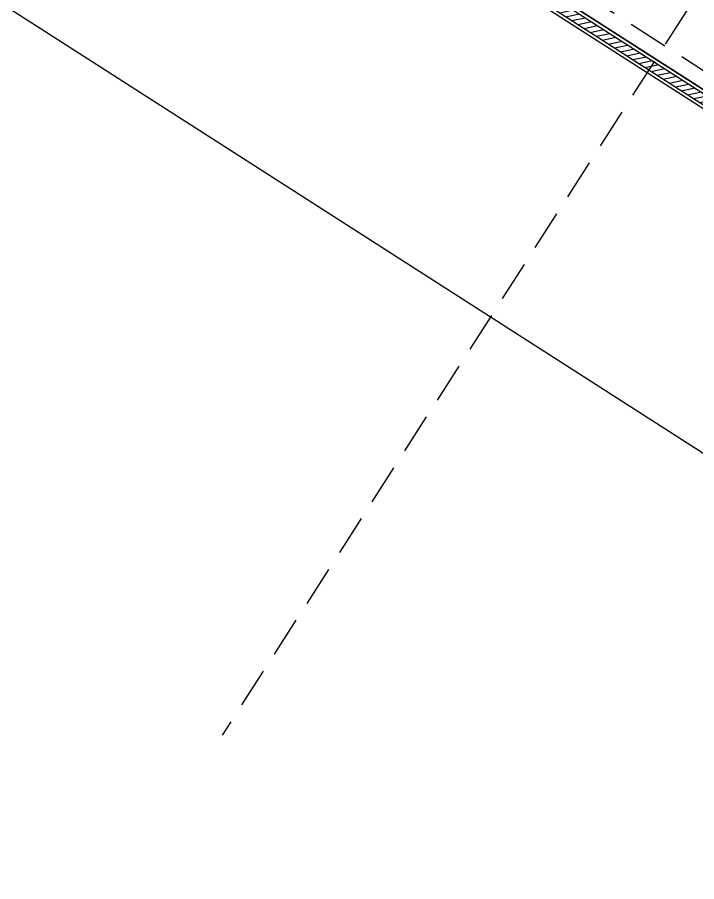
# Model space of a CAD drawing. Header units: millimetres. Extents: x -244126 to 368105, y -173968 to 259060.
# Drawn here: x -170263.39 to -170254.29, y 88071.27 to 88082.85 of the extents above; entities that cross this region are included whole.
import ezdxf
from ezdxf.xclip import XClip

# ---------------------------------------------------------------- set-up
doc = ezdxf.new("R2010")
doc.units = ezdxf.units.MM
doc.header["$MEASUREMENT"] = 0
doc.header["$XCLIPFRAME"] = 0
doc.linetypes.add('DASHED2', pattern=[0.375, 0.25, -0.125])
for name, color, linetype in [('AU_COLM_IN', 9, 'Continuous'), ('AU_WALL', 2, 'Continuous'), ('AU_WALL_HAT', 15, 'Continuous'), ('WALL', 2, 'Continuous')]:
    doc.layers.add(name, color=color, linetype=linetype)

# ---------------------------------------------------------------- blocks, each defined once
blk = doc.blocks.new('A$C015d2ecd')
at = {"layer": 'WALL', "color": 1}
blk.add_line((37.51029759831727, 48.49999999767169), (37.5054304379737, 35.49999999778811), dxfattribs=at)
blk = doc.blocks.new('A$C8d4ba1c4')
at = {"layer": 'AU_WALL_HAT'}
h = blk.add_hatch(dxfattribs=at)
h.set_pattern_fill('ANSI31', color=256, scale=0.01, angle=-90.00000000000006)
h.set_pattern_definition([(314.9999999999999, (7343.332177353981, 36705.8640499866), (0.0224506403026729, 0.02245064030267287), [])])
h.paths.add_polyline_path([(3.875733661769139, 3.639049986632015), (3.87573366178642, 12.43904998653033), (3.935733661784091, 12.43904998653033), (3.935733661766811, 3.639049986632015)])
at = {"layer": 'AU_COLM_IN', "linetype": 'Continuous'}
blk.add_lwpolyline([(3.875733661769139, 3.639049986632015), (3.87573366178642, 12.43904998653033), (3.935733661784091, 12.43904998653033), (3.935733661766811, 3.639049986632015)], close=True, dxfattribs=at)
at = {"layer": 'AU_WALL', "color": 2}
for points in [[(3.955733661772683, 12.73904998658691), (24.15573366172612, 12.73904998658691), (24.15573366172612, 3.539049986633472), (3.955733661772683, 3.539049986633472)], [(3.855733661765065, 3.639049986632015), (3.855733661782345, 12.43904998653033), (3.95573366178089, 12.43904998653033), (3.955733661770886, 3.639049986632015)]]:
    blk.add_lwpolyline(points, close=True, dxfattribs=at)
at = {"layer": 'WALL', "color": 8, "linetype": 'DASHED2'}
for p, q in [((4.0557336617494, 14.38528207002474), (4.0557336617494, -0.515932312026365)), ((26.43931029330633, 8.139049986610189), (-1.032883935586369, 8.139049986610189))]:
    blk.add_line(p, q, dxfattribs=at)
blk = doc.blocks.new('G$CE2FEF259')
at = {"layer": 'WALL', "color": 8}
for name, p, rotation in [('A$C015d2ecd', (348.768627619138, 977.7438246628735), 57.34642066842176), ('A$C8d4ba1c4', (339.3893299512565, 1025.864786661696), 57.34642066895898)]:
    blk.add_blockref(name, p, dxfattribs=dict(at, rotation=rotation))

msp = doc.modelspace()

# ---------------------------------------------------------------- block references
at = {"layer": 'WALL'}
ref = msp.add_blockref('G$CE2FEF259', (-170976.4656206129, 85853.65289265019), dxfattribs=dict(at, xscale=2.15622, yscale=2.15622, zscale=2.15622))
XClip(ref).set_block_clipping_path([(229.89170362055302, 427.7812507301569), (2596.170375071466, 1370.8402830809355)])

doc.saveas('drawing.dxf')
